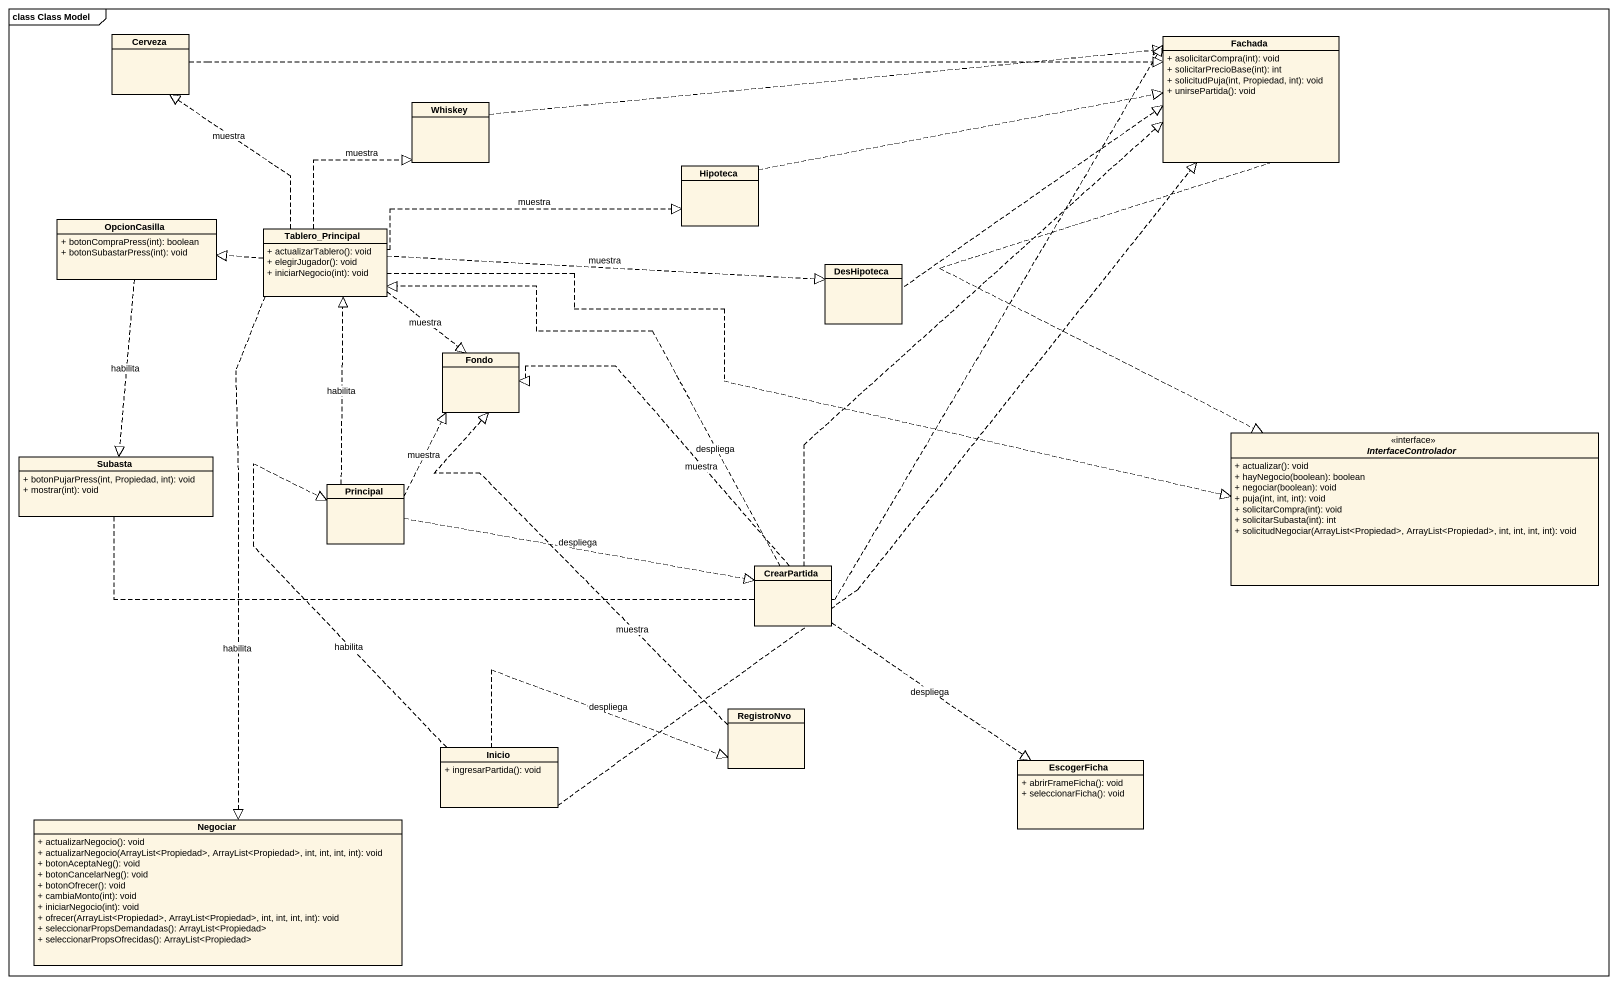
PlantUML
@startuml
mainframe class Class Model
hide circle
hide empty members
skinparam classAttributeIconSize 0
class Cerveza
class Fachada {
  + asolicitarCompra(int): void
  + solicitarPrecioBase(int): int
  + solicitudPuja(int, Propiedad, int): void
  + unirsePartida(): void
}
class Whiskey
class Hipoteca
class OpcionCasilla {
  + botonCompraPress(int): boolean
  + botonSubastarPress(int): void
}
class Tablero_Principal {
  + actualizarTablero(): void
  + elegirJugador(): void
  + iniciarNegocio(int): void
}
class DesHipoteca
class Fondo
interface InterfaceControlador <<interface>> {
  + actualizar(): void
  + hayNegocio(boolean): boolean
  + negociar(boolean): void
  + puja(int, int, int): void
  + solicitarCompra(int): void
  + solicitarSubasta(int): int
  + solicitudNegociar(ArrayList<Propiedad>, ArrayList<Propiedad>, int, int, int, int): void
}
class Subasta {
  + botonPujarPress(int, Propiedad, int): void
  + mostrar(int): void
}
class Principal
class CrearPartida
class RegistroNvo
class Inicio {
  + ingresarPartida(): void
}
class EscogerFicha {
  + abrirFrameFicha(): void
  + seleccionarFicha(): void
}
class Negociar {
  + actualizarNegocio(): void
  + actualizarNegocio(ArrayList<Propiedad>, ArrayList<Propiedad>, int, int, int, int): void
  + botonAceptaNeg(): void
  + botonCancelarNeg(): void
  + botonOfrecer(): void
  + cambiaMonto(int): void
  + iniciarNegocio(int): void
  + ofrecer(ArrayList<Propiedad>, ArrayList<Propiedad>, int, int, int, int): void
  + seleccionarPropsDemandadas(): ArrayList<Propiedad>
  + seleccionarPropsOfrecidas(): ArrayList<Propiedad>
}
Cerveza .right.|> Fachada
Fachada ..|> InterfaceControlador
Whiskey .right.|> Fachada
Hipoteca .right.|> Fachada
OpcionCasilla ..|> Subasta : habilita
Tablero_Principal .up.|> Cerveza : muestra
Tablero_Principal .up.|> Whiskey : muestra
Tablero_Principal .right.|> Hipoteca : muestra
Tablero_Principal .left.|> OpcionCasilla
Tablero_Principal .right.|> DesHipoteca : muestra
Tablero_Principal ..|> Fondo : muestra
Tablero_Principal .right.|> InterfaceControlador
Tablero_Principal ..|> Negociar : habilita
DesHipoteca .right.|> Fachada
Subasta .right.|> Fachada
Principal .up.|> Tablero_Principal : habilita
Principal .up.|> Fondo : muestra
Principal .right.|> CrearPartida : despliega
CrearPartida .up.|> Fachada
CrearPartida .up.|> Tablero_Principal : despliega
CrearPartida .up.|> Fondo : muestra
CrearPartida ..|> EscogerFicha : despliega
RegistroNvo .up.|> Fondo : muestra
Inicio .up.|> Fachada
Inicio .up.|> Principal : habilita
Inicio .right.|> RegistroNvo : despliega
@enduml
